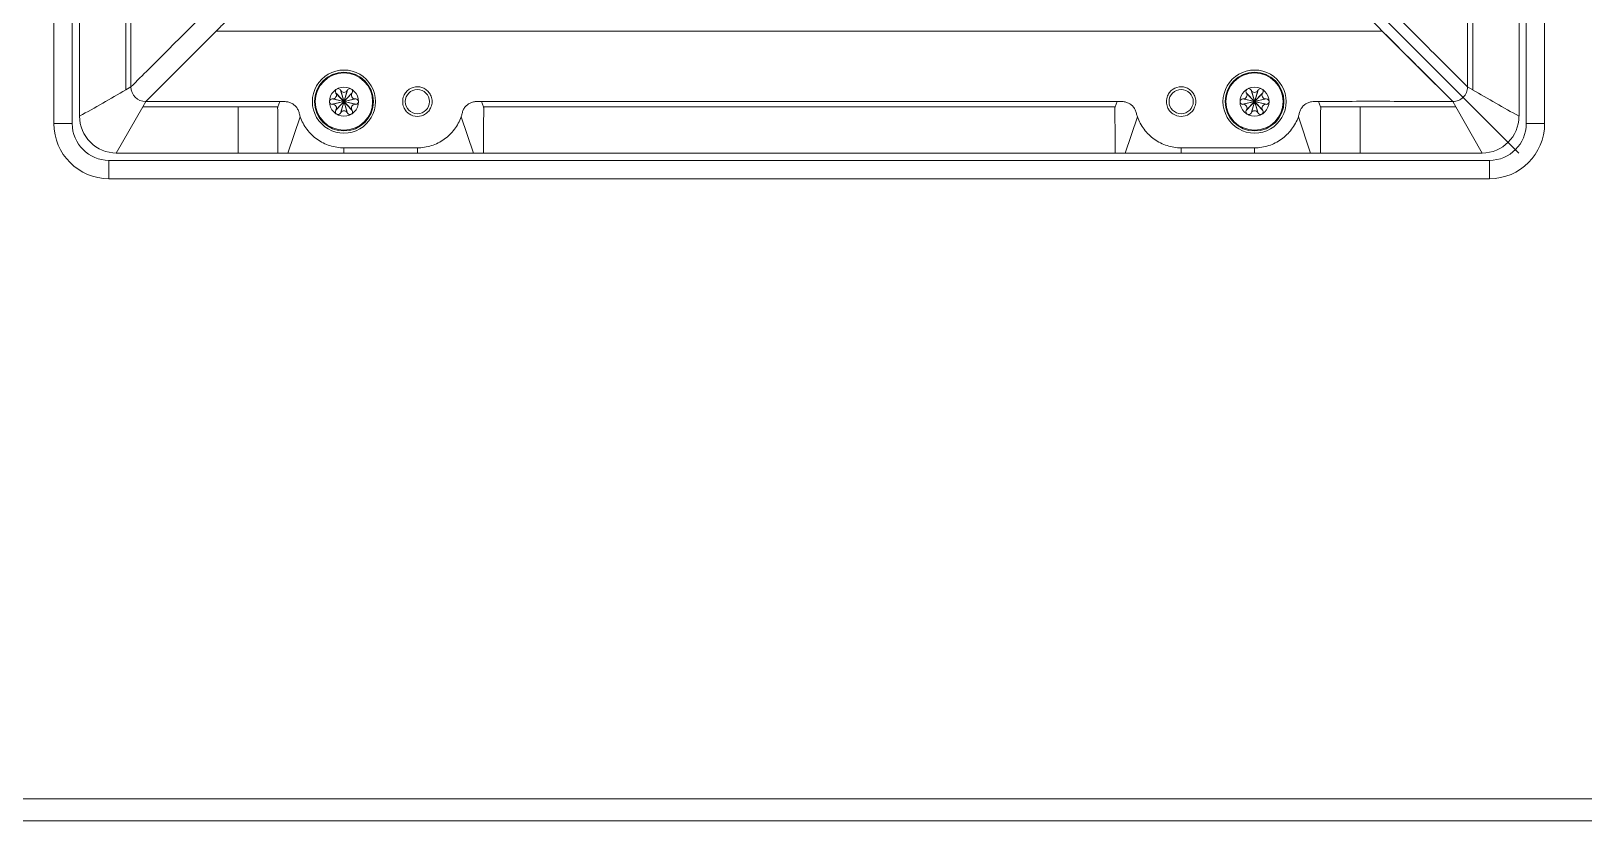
# Model space of a CAD drawing. Header units: millimetres. Extents: x 1177 to 4147, y 93 to 2194.
# Drawn here: x 3357.7 to 3569.2, y 1341.9 to 1449.5 of the extents above; entities that cross this region are included whole.
import ezdxf

# ---------------------------------------------------------------- set-up
doc = ezdxf.new("R2010")
doc.units = ezdxf.units.MM
doc.header["$LTSCALE"] = 0.1
doc.layers.get('0').update_dxf_attribs({"lineweight": 13})

msp = doc.modelspace()

# ---------------------------------------------------------------- linework, layer by layer
for p, q in [((3360.8, 1436.89), (3360.8, 1826.89)), ((3363.3, 1436.89), (3363.3, 1826.89)), ((3364.3, 1437.89), (3364.3, 1825.89)), ((3561.3, 1826.89), (3561.3, 1436.89)), ((3563.8, 1826.89), (3563.8, 1436.89)), ((3370.6, 1441.5), (3370.6, 1472.89)), ((3371.3, 1441.89), (3371.3, 1472.89)), ((3553.3, 1441.89), (3553.3, 1472.89)), ((3554, 1441.5), (3554, 1472.89)), ((3560.31, 1437.89), (3560.31, 1472.89)), ((3560.3, 1432.89), (3532.01, 1461.18)), ((3382.91, 1449.5), (3373.3, 1439.89)), ((3382.91, 1449.5), (3541.69, 1449.5)), ((3551.3, 1439.89), (3541.69, 1449.5)), ((3370.6, 1441.5), (3371.3, 1441.89)), ((3398.7, 1440.27), (3401.9, 1439.52)), ((3398.7, 1440.27), (3398.78, 1440.27)), ((3398.7, 1439.52), (3401.9, 1440.27)), ((3398.78, 1440.27), (3401.81, 1439.52)), ((3398.78, 1439.52), (3401.81, 1440.27)), ((3399.17, 1441.09), (3401.42, 1438.7)), ((3399.22, 1441.02), (3399.17, 1441.09)), ((3399.17, 1438.7), (3401.42, 1441.09)), ((3399.22, 1441.02), (3401.38, 1438.77)), ((3399.22, 1438.77), (3401.38, 1441.02)), ((3399.82, 1441.47), (3399.87, 1441.39)), ((3399.82, 1441.47), (3400.77, 1438.32)), ((3399.82, 1438.32), (3400.77, 1441.47)), ((3399.87, 1441.39), (3400.73, 1438.39)), ((3399.87, 1438.39), (3400.73, 1441.39)), ((3400.73, 1441.39), (3400.77, 1441.47)), ((3401.42, 1441.09), (3401.38, 1441.02)), ((3401.81, 1440.27), (3401.9, 1440.27)), ((3522.7, 1439.52), (3525.9, 1440.27)), ((3522.7, 1440.27), (3522.78, 1440.27)), ((3522.7, 1440.27), (3525.9, 1439.52)), ((3522.78, 1439.52), (3525.81, 1440.27)), ((3522.78, 1440.27), (3525.81, 1439.52)), ((3523.17, 1441.09), (3525.42, 1438.7)), ((3523.22, 1441.02), (3523.17, 1441.09)), ((3523.17, 1438.7), (3525.42, 1441.09)), ((3523.22, 1441.02), (3525.38, 1438.77)), ((3523.22, 1438.77), (3525.38, 1441.02)), ((3523.82, 1441.47), (3523.87, 1441.39)), ((3523.82, 1441.47), (3524.77, 1438.32)), ((3523.82, 1438.32), (3524.77, 1441.47)), ((3523.87, 1441.39), (3524.73, 1438.39)), ((3523.87, 1438.39), (3524.73, 1441.39)), ((3524.73, 1441.39), (3524.77, 1441.47)), ((3525.42, 1441.09), (3525.38, 1441.02)), ((3525.81, 1440.27), (3525.9, 1440.27)), ((3553.3, 1441.89), (3554, 1441.5)), ((3372.9, 1439.19), (3369.3, 1432.89)), ((3373.3, 1439.89), (3372.9, 1439.2)), ((3391.3, 1439.2), (3372.9, 1439.2)), ((3373.3, 1439.89), (3391.57, 1439.9)), ((3385.9, 1432.89), (3385.9, 1439.19)), ((3391.57, 1439.9), (3391.3, 1439.2)), ((3398.78, 1439.52), (3398.7, 1439.52)), ((3399.17, 1438.7), (3399.22, 1438.77)), ((3399.87, 1438.39), (3399.82, 1438.32)), ((3400.77, 1438.32), (3400.73, 1438.39)), ((3401.38, 1438.77), (3401.42, 1438.7)), ((3401.9, 1439.52), (3401.81, 1439.52)), ((3419.03, 1439.89), (3419.3, 1439.89)), ((3419.03, 1439.89), (3419.3, 1439.19)), ((3505.3, 1439.89), (3419.3, 1439.89)), ((3505.3, 1439.2), (3419.3, 1439.19)), ((3505.57, 1439.89), (3505.3, 1439.89)), ((3505.57, 1439.89), (3505.3, 1439.19)), ((3522.78, 1439.52), (3522.7, 1439.52)), ((3523.17, 1438.7), (3523.22, 1438.77)), ((3523.87, 1438.39), (3523.82, 1438.32)), ((3524.77, 1438.32), (3524.73, 1438.39)), ((3525.38, 1438.77), (3525.42, 1438.7)), ((3525.9, 1439.52), (3525.81, 1439.52)), ((3533.02, 1439.91), (3533.3, 1439.2)), ((3551.7, 1439.2), (3533.3, 1439.2)), ((3538.7, 1432.89), (3538.7, 1439.2)), ((3551.7, 1439.2), (3551.3, 1439.9)), ((3555.3, 1432.89), (3551.7, 1439.2)), ((3360.8, 1436.89), (3363.3, 1436.89)), ((3391.3, 1437.9), (3391.3, 1432.89)), ((3394.34, 1437.82), (3392.67, 1432.89)), ((3416.26, 1437.82), (3417.92, 1432.89)), ((3508.34, 1437.82), (3506.67, 1432.89)), ((3530.26, 1437.82), (3531.92, 1432.89)), ((3533.3, 1437.9), (3533.3, 1432.89)), ((3563.8, 1436.89), (3561.3, 1436.89)), ((3556.3, 1431.89), (3368.3, 1431.89)), ((3368.3, 1429.39), (3368.3, 1431.89)), ((3369.3, 1432.89), (3555.3, 1432.89)), ((3400.3, 1433.59), (3410.3, 1433.59)), ((3400.3, 1433.59), (3400.3, 1432.89)), ((3410.3, 1433.59), (3410.3, 1432.89)), ((3524.3, 1433.59), (3514.3, 1433.59)), ((3514.3, 1433.59), (3514.3, 1432.89)), ((3524.3, 1433.59), (3524.3, 1432.89)), ((3556.3, 1429.39), (3556.3, 1431.89)), ((3556.3, 1429.39), (3368.3, 1429.39)), ((3677.3, 1344.89), (3247.3, 1344.89)), ((3674.3, 1341.89), (3250.3, 1341.89))]:
    msp.add_line(p, q)
for points in [[(3541.69, 1449.5), (3541.13, 1450.06), (3540.7, 1450.5), (3540.42, 1450.79), (3540.3, 1450.89)], [(3382.91, 1449.5), (3382.07, 1448.66), (3381.13, 1447.72), (3380.08, 1446.68), (3378.94, 1445.53), (3377.68, 1444.28), (3376.32, 1442.92), (3374.86, 1441.46), (3373.3, 1439.89)], [(3551.3, 1439.89), (3549.74, 1441.46), (3548.27, 1442.92), (3546.91, 1444.28), (3545.66, 1445.53), (3544.51, 1446.68), (3543.47, 1447.72), (3542.53, 1448.66), (3541.69, 1449.5)]]:
    msp.add_lwpolyline(points)
for centre, radius in [((3400.3, 1439.89), 4), ((3400.3, 1439.89), 3.9), ((3524.3, 1439.89), 4), ((3524.3, 1439.89), 3.9), ((3400.3, 1439.89), 1.98), ((3410.3, 1439.89), 1.65), ((3514.3, 1439.89), 1.65), ((3524.3, 1439.89), 1.98)]:
    msp.add_circle(centre, radius)
for centre, radius, start, end in [((3400.3, 1439.89), 4.3, 89.9996, 269.9998), ((3400.3, 1439.89), 4.3, 269.999, 90.0003), ((3524.3, 1439.89), 4.3, 89.9996, 269.9998), ((3524.3, 1439.89), 4.3, 269.999, 90.0003), ((3373.3, 1441.9), 2, 180.008, 269.9844), ((3398.7, 1439.89), 0.375, 90, 270), ((3398.78, 1440.77), 0.5, 270, 30), ((3399.5, 1441.28), 0.375, 30, 210), ((3400.3, 1441.64), 0.5, 210, 330), ((3401.1, 1441.28), 0.375, 330, 150), ((3401.81, 1440.77), 0.5, 150, 270), ((3401.9, 1439.89), 0.375, 270, 90), ((3522.7, 1439.89), 0.375, 90, 270), ((3522.78, 1440.77), 0.5, 270, 30), ((3523.5, 1441.28), 0.375, 30, 210), ((3524.3, 1441.64), 0.5, 210, 330), ((3525.1, 1441.28), 0.375, 330, 150), ((3525.81, 1440.77), 0.5, 150, 270), ((3525.9, 1439.89), 0.375, 270, 90), ((3398.78, 1439.02), 0.5, 330, 90), ((3399.5, 1438.51), 0.375, 150, 330), ((3400.3, 1438.14), 0.5, 30, 150), ((3401.1, 1438.51), 0.375, 210, 30), ((3401.81, 1439.02), 0.5, 90, 210), ((3522.78, 1439.02), 0.5, 330, 90), ((3523.5, 1438.51), 0.375, 150, 330), ((3524.3, 1438.14), 0.5, 30, 150), ((3525.1, 1438.51), 0.375, 210, 30), ((3525.81, 1439.02), 0.5, 90, 210), ((3368.3, 1436.89), 7.5, 180, 270), ((3368.3, 1436.89), 5, 180, 270), ((3369.3, 1437.89), 5, 179.9998, 269.9999), ((3555.3, 1437.89), 5, 270.0002, 359.9997), ((3556.3, 1436.89), 7.5, 270, 0), ((3556.3, 1436.89), 5, 270, 0)]:
    msp.add_arc(centre, radius, start, end)
for points, knots in [([(3371.3, 1441.89), (3372.1, 1442.71), (3373.51, 1444.11), (3375.53, 1446.12), (3377.92, 1448.52), (3379.73, 1450.3), (3380.91, 1451.5)], [0, 0, 0, 0, 0.251904, 0.440403, 0.628147, 1, 1, 1, 1]), ([(3384.3, 1450.89), (3384.28, 1450.88), (3384.23, 1450.83), (3384.06, 1450.67), (3383.78, 1450.38), (3383.37, 1449.96), (3383.07, 1449.66), (3382.91, 1449.5)], [0, 0, 0, 0, 0.035725, 0.111179, 0.347831, 0.655773, 1, 1, 1, 1]), ([(3543.69, 1451.5), (3544.48, 1450.7), (3546.48, 1448.72), (3549.68, 1445.51), (3552.1, 1443.11), (3553.3, 1441.89)], [0, 0, 0, 0, 0.247271, 0.622366, 1, 1, 1, 1]), ([(3408.45, 1440.67), (3408.53, 1440.86), (3408.73, 1441.2), (3409.32, 1441.74), (3410.32, 1442.04), (3411.31, 1441.72), (3411.88, 1441.17), (3412.08, 1440.83), (3412.16, 1440.64)], [0, 0, 0, 0, 0.125748, 0.251355, 0.499997, 0.748655, 0.874239, 1, 1, 1, 1]), ([(3512.45, 1440.67), (3512.53, 1440.86), (3512.73, 1441.2), (3513.32, 1441.74), (3514.32, 1442.04), (3515.31, 1441.72), (3515.88, 1441.17), (3516.08, 1440.83), (3516.16, 1440.64)], [0, 0, 0, 0, 0.125748, 0.251355, 0.499997, 0.748655, 0.874239, 1, 1, 1, 1]), ([(3551.3, 1439.89), (3551.56, 1439.89), (3552.08, 1440), (3552.53, 1440.3), (3552.71, 1440.48)], [0, 0, 0, 0, 0.499929, 1, 1, 1, 1]), ([(3552.71, 1440.48), (3552.9, 1440.66), (3553.2, 1441.11), (3553.3, 1441.63), (3553.3, 1441.89)], [0, 0, 0, 0, 0.500061, 1, 1, 1, 1]), ([(3391.27, 1439.11), (3391.26, 1438.91), (3391.32, 1438.51), (3391.29, 1438.1), (3391.3, 1437.9)], [0, 0, 0, 0, 0.500012, 1, 1, 1, 1]), ([(3391.3, 1439.19), (3391.31, 1439.19), (3391.32, 1439.17), (3391.31, 1439.14), (3391.28, 1439.12), (3391.27, 1439.11)], [0, 0, 0, 0, 0.254602, 0.493616, 1, 1, 1, 1]), ([(3394.34, 1437.82), (3394.29, 1437.98), (3394.22, 1438.29), (3394.07, 1438.76), (3393.8, 1439.18), (3393.45, 1439.52), (3393.02, 1439.76), (3392.54, 1439.88), (3392.05, 1439.91), (3391.73, 1439.89), (3391.57, 1439.89)], [0, 0, 0, 0, 0.124681, 0.24921, 0.374508, 0.500067, 0.625099, 0.750249, 0.875181, 1, 1, 1, 1]), ([(3412.14, 1439.12), (3412.07, 1438.93), (3411.86, 1438.59), (3411.28, 1438.05), (3410.28, 1437.75), (3409.29, 1438.07), (3408.71, 1438.61), (3408.51, 1438.96), (3408.44, 1439.15)], [0, 0, 0, 0, 0.125749, 0.251354, 0.499997, 0.748656, 0.874236, 1, 1, 1, 1]), ([(3416.26, 1437.82), (3416.31, 1437.98), (3416.37, 1438.21), (3416.45, 1438.53), (3416.57, 1438.83), (3416.79, 1439.18), (3417.15, 1439.52), (3417.58, 1439.76), (3418.05, 1439.89), (3418.54, 1439.91), (3418.87, 1439.89), (3419.03, 1439.89)], [0, 0, 0, 0, 0.124625, 0.186951, 0.249361, 0.374629, 0.499999, 0.625059, 0.750324, 0.875141, 1, 1, 1, 1]), ([(3419.34, 1439.1), (3419.33, 1439.1), (3419.31, 1439.11), (3419.29, 1439.13), (3419.29, 1439.16), (3419.3, 1439.17), (3419.31, 1439.17)], [0, 0, 0, 0, 0.266721, 0.522281, 0.750701, 1, 1, 1, 1]), ([(3419.3, 1432.89), (3419.3, 1433.41), (3419.3, 1434.18), (3419.3, 1435.22), (3419.29, 1435.99), (3419.29, 1436.77), (3419.33, 1437.8), (3419.35, 1438.58), (3419.34, 1439.1)], [0, 0, 0, 0, 0.249047, 0.37423, 0.499558, 0.624864, 0.750051, 1, 1, 1, 1]), ([(3505.27, 1439.11), (3505.25, 1438.6), (3505.27, 1437.82), (3505.3, 1436.78), (3505.3, 1435.74), (3505.29, 1434.45), (3505.3, 1433.41), (3505.3, 1432.89)], [0, 0, 0, 0, 0.24996, 0.375128, 0.500434, 0.750947, 1, 1, 1, 1]), ([(3505.3, 1439.19), (3505.31, 1439.18), (3505.32, 1439.14), (3505.28, 1439.12), (3505.27, 1439.11)], [0, 0, 0, 0, 0.476408, 1, 1, 1, 1]), ([(3508.34, 1437.82), (3508.29, 1437.98), (3508.22, 1438.29), (3508.07, 1438.76), (3507.8, 1439.18), (3507.45, 1439.52), (3507.02, 1439.76), (3506.54, 1439.89), (3506.05, 1439.91), (3505.73, 1439.89), (3505.57, 1439.89)], [0, 0, 0, 0, 0.124669, 0.249241, 0.374535, 0.499956, 0.625006, 0.750272, 0.875125, 1, 1, 1, 1]), ([(3516.14, 1439.12), (3516.07, 1438.93), (3515.86, 1438.59), (3515.28, 1438.05), (3514.28, 1437.75), (3513.29, 1438.07), (3512.71, 1438.61), (3512.51, 1438.96), (3512.44, 1439.15)], [0, 0, 0, 0, 0.125749, 0.251354, 0.499997, 0.748656, 0.874236, 1, 1, 1, 1]), ([(3533.03, 1439.9), (3532.7, 1439.9), (3532.21, 1439.92), (3531.58, 1439.76), (3531.15, 1439.52), (3530.79, 1439.17), (3530.53, 1438.76), (3530.38, 1438.29), (3530.31, 1437.98), (3530.26, 1437.82)], [0, 0, 0, 0, 0.249657, 0.374789, 0.499795, 0.625426, 0.750745, 0.875292, 1, 1, 1, 1]), ([(3533.02, 1439.91), (3536.07, 1439.92), (3542.16, 1439.96), (3548.25, 1439.89), (3551.3, 1439.9)], [0, 0, 0, 0, 0.5, 1, 1, 1, 1]), ([(3533.3, 1439.2), (3533.29, 1439.19), (3533.28, 1439.17), (3533.29, 1439.14), (3533.31, 1439.12), (3533.33, 1439.11)], [0, 0, 0, 0, 0.254767, 0.493623, 1, 1, 1, 1]), ([(3533.33, 1439.11), (3533.34, 1438.91), (3533.25, 1438.51), (3533.3, 1438.1), (3533.3, 1437.9)], [0, 0, 0, 0, 0.500049, 1, 1, 1, 1]), ([(3394.34, 1437.82), (3394.56, 1437.22), (3395.18, 1436.06), (3396.58, 1434.68), (3398.06, 1433.95), (3399.32, 1433.64), (3399.97, 1433.59), (3400.3, 1433.59)], [0, 0, 0, 0, 0.249755, 0.499058, 0.74884, 0.874362, 1, 1, 1, 1]), ([(3410.3, 1433.59), (3410.95, 1433.59), (3412.25, 1433.8), (3414.01, 1434.68), (3415.42, 1436.06), (3416.04, 1437.22), (3416.26, 1437.82)], [0, 0, 0, 0, 0.250598, 0.500542, 0.750082, 1, 1, 1, 1]), ([(3508.34, 1437.82), (3508.56, 1437.22), (3509.03, 1436.35), (3509.88, 1435.37), (3510.88, 1434.54), (3512.35, 1433.8), (3513.65, 1433.59), (3514.3, 1433.59)], [0, 0, 0, 0, 0.249794, 0.374809, 0.499814, 0.749599, 1, 1, 1, 1]), ([(3530.26, 1437.82), (3530.04, 1437.22), (3529.42, 1436.06), (3528.01, 1434.68), (3526.54, 1433.95), (3525.28, 1433.64), (3524.62, 1433.59), (3524.3, 1433.59)], [0, 0, 0, 0, 0.249755, 0.499058, 0.74884, 0.874362, 1, 1, 1, 1])]:
    msp.add_open_spline(points, degree=3, knots=knots)
for points in [[(3364.29, 1437.89), (3366.4, 1439.09), (3368.5, 1440.3), (3370.6, 1441.5)], [(3408.3, 1439.89), (3408.3, 1440.16), (3408.35, 1440.43), (3408.45, 1440.67)], [(3412.16, 1440.64), (3412.25, 1440.41), (3412.3, 1440.15), (3412.3, 1439.89)], [(3512.3, 1439.89), (3512.3, 1440.16), (3512.35, 1440.43), (3512.45, 1440.67)], [(3516.16, 1440.64), (3516.25, 1440.41), (3516.3, 1440.15), (3516.3, 1439.89)], [(3553.99, 1441.5), (3556.1, 1440.3), (3558.2, 1439.09), (3560.31, 1437.89)], [(3408.44, 1439.15), (3408.35, 1439.38), (3408.29, 1439.64), (3408.3, 1439.89)], [(3412.3, 1439.89), (3412.3, 1439.63), (3412.25, 1439.36), (3412.14, 1439.12)], [(3512.44, 1439.15), (3512.35, 1439.38), (3512.29, 1439.64), (3512.3, 1439.89)], [(3516.3, 1439.89), (3516.3, 1439.63), (3516.25, 1439.36), (3516.14, 1439.12)]]:
    msp.add_open_spline(points, degree=3)

doc.saveas('drawing.dxf')
